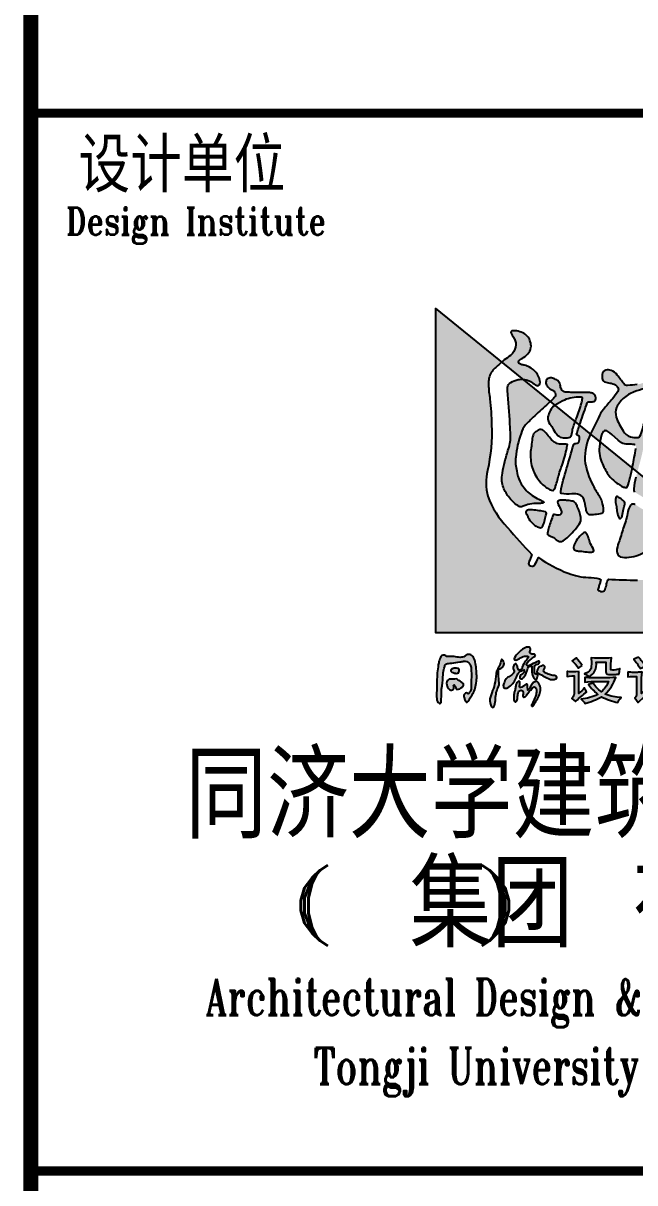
# Model space of a CAD drawing. Extents: x -336391 to 664021, y -458009 to -178412.
# Drawn here: x 530209 to 534256, y -426687 to -419014 of the extents above; entities that cross this region are included whole.
import ezdxf
from ezdxf.enums import TextEntityAlignment as Align

# ---------------------------------------------------------------- set-up
doc = ezdxf.new("R2010")
doc.units = 0
doc.header["$LTSCALE"] = 1000
doc.header["$MEASUREMENT"] = 0
doc.layers.get('0').update_dxf_attribs({"linetype": 'CONTINUOUS'})
doc.layers.add('A-墙线', color=7, linetype='CONTINUOUS')
doc.layers.add('图框', color=7, linetype='CONTINUOUS')
doc.styles.add('TKZ1_tjhts.shx', font='tjromant.shx', dxfattribs={"bigfont": 'tjhts.shx'})
doc.styles.add('TKZ2_tjkts.shx', font='tjromant.shx', dxfattribs={"bigfont": 'tjkts.shx'})

# ---------------------------------------------------------------- blocks, each defined once
blk = doc.blocks.new('TJAD_TK_LOGO')
for points in [[(0.3088, 0.2387, -0.055111), (0.2978, 0.218, -0.399817), (0.2889, 0.2131, -0.15154), (0.2813, 0.2164, -0.301448), (0.2805, 0.2256, 0.010306), (0.2893, 0.248, -0.01851), (0.2158, 0.3296, -0.103184), (0.1567, 0.4231, -0.120959), (0.1559, 0.5005, 0.063512), (0.1683, 0.6375, 0.024265), (0.1633, 0.7157, -0.039016), (0.1589, 0.7586, -0.148803), (0.1672, 0.7952, -0.063522), (0.1899, 0.8185, -0.021561), (0.1991, 0.8269), (0, 0.9887), (0, 0.0136), (1.2, 0.0136), (0.9015, 0.2562, -0.02734), (0.8698, 0.2318, -0.056811), (0.8015, 0.1955, -0.043653), (0.7428, 0.1781, 0.070224), (0.7398, 0.1676, -0.155586), (0.7336, 0.1464, -0.268078), (0.7145, 0.1445, 0.046034), (0.7138, 0.1514, -0.10837), (0.7157, 0.158, 0.067272), (0.7193, 0.1723, 0.007869), (0.606, 0.1714, -0.018474), (0.519, 0.1742, 0.089356), (0.5135, 0.1595, -0.084297), (0.509, 0.1441, -0.378712), (0.4979, 0.1366, -0.129516), (0.4872, 0.1418, 0.010082), (0.4893, 0.1483, -0.06366), (0.4927, 0.1585, -0.047427), (0.496, 0.17, 0.412458), (0.4928, 0.175, 0.04646), (0.4591, 0.1791, -0.083304), (0.3984, 0.1918, -0.056916)], [(0.2775, 0.8514, 0.150805), (0.2864, 0.8696, 0.118181), (0.2844, 0.888, 0.061251), (0.2779, 0.9015, 0.110829), (0.2658, 0.9118, 0.065976), (0.2483, 0.9188, 0.129921), (0.2287, 0.9197, 0.40681), (0.2264, 0.9157, 0.07663), (0.2303, 0.907, -0.019502), (0.2369, 0.8958, -0.085799), (0.2406, 0.8843, -0.150999), (0.2351, 0.8585, -0.086307), (0.2248, 0.8465, -0.019332), (0.2062, 0.8326, 0.015742), (0.1991, 0.8269), (0.2636, 0.7745, -0.014783), (0.2672, 0.7742, -0.092021), (0.2852, 0.7675, -0.021612), (0.2992, 0.7583, 0.020501), (0.3016, 0.7569, -0.138406), (0.302, 0.7565, -0.004327), (0.3042, 0.7558, 0.041521), (0.3068, 0.7553, 0.017006), (0.3094, 0.7562, 0.175362), (0.3127, 0.7602, 0.115175), (0.3133, 0.7703, 0.133458), (0.3016, 0.7947, 0.090138), (0.282, 0.8113, 0.068529), (0.2674, 0.8165, -0.013934), (0.2566, 0.8189, -0.201719), (0.2496, 0.8239, -0.378426), (0.2504, 0.8307, -0.084166), (0.2598, 0.8373, 0.070184)], [(0.2636, 0.7745, 0.064867), (0.2476, 0.7736, 0.116531), (0.2256, 0.7646, 0.208218), (0.2161, 0.7503, 0.02194), (0.2164, 0.7413, -0.003556), (0.2234, 0.6402, -0.008585), (0.2249, 0.6059, -0.036626), (0.2244, 0.5869, -0.030322), (0.2188, 0.5654, 0.008639), (0.2079, 0.5277, 0.029199), (0.2005, 0.4927, 0.047639), (0.1991, 0.4689, 0.083135), (0.2032, 0.4501, 0.077424), (0.2218, 0.4185, 0.095524), (0.2514, 0.392, 0.133345), (0.2555, 0.391, 0.037671), (0.266, 0.3945, -0.074764), (0.2892, 0.4005, -0.017227), (0.3115, 0.4018, 0.103318), (0.3238, 0.4034, 0.529251), (0.3243, 0.406, 0.058891), (0.3103, 0.4144, -0.106556), (0.2722, 0.4408, -0.157893), (0.2439, 0.4997, -0.090292), (0.2406, 0.5406, -0.061166), (0.2567, 0.6121, -0.11155), (0.2702, 0.6374, -0.016825), (0.2934, 0.6606, -0.002917), (0.3335, 0.6973, 0.013927), (0.3452, 0.7082)], [(0.4736, 0.7314, 0.018572), (0.4732, 0.7314), (0.4732, 0.7318, 0.06936), (0.4703, 0.733, 0.047212), (0.46, 0.7347, 0.024282), (0.4431, 0.7352, -0.000753), (0.4115, 0.7353, -0.013374), (0.3921, 0.7358, -0.164458), (0.3817, 0.7396, -0.15617), (0.3755, 0.7508, 0.064833), (0.3714, 0.765, 0.17195), (0.3603, 0.7744, 0.077232), (0.3482, 0.7786, 0.099365), (0.3407, 0.7784, 0.128164), (0.3354, 0.7756, 0.199677), (0.3314, 0.766, 0.156287), (0.3348, 0.7545, 0.086381), (0.3434, 0.7463, 0.029794), (0.3514, 0.742, -0.218512), (0.3587, 0.7337, -0.050196), (0.3602, 0.726, -0.223734), (0.3564, 0.7197, -0.013892), (0.3452, 0.7082), (0.3589, 0.6971, -0.00619), (0.3868, 0.7123, -0.093205), (0.4339, 0.7212, -0.103421), (0.4394, 0.72, -0.384925), (0.4409, 0.717, -0.045853), (0.4384, 0.7029, -0.014561), (0.4233, 0.6576, 0.006316), (0.4195, 0.6478), (0.4323, 0.6374, -0.003465), (0.4348, 0.6445, -0.002724), (0.4557, 0.7043, -0.338072), (0.4611, 0.707, 0.005218), (0.4734, 0.7074, 0.309415), (0.4756, 0.7082, 0.132077), (0.4786, 0.7099, 0.147744), (0.4814, 0.7154, 0.135646), (0.4808, 0.7231, 0.18433)]]:
    blk.add_hatch(color=256).paths.add_polyline_path(points)
h = blk.add_hatch(color=256)
h.paths.add_polyline_path([(0.7123, 0.7547, 0.083086), (0.7078, 0.7611, 0.127732), (0.7011, 0.7644, 0.060999), (0.6727, 0.7685, 0.050289), (0.6488, 0.769, 0.061315), (0.6263, 0.7647, -0.058239), (0.6053, 0.759, -0.023274), (0.5769, 0.7559, -0.318074), (0.5654, 0.7615, -0.012807), (0.5459, 0.787, 0.176594), (0.5273, 0.8007, 0.141446), (0.5118, 0.8023, 0.254042), (0.5015, 0.7926, 0.094349), (0.5002, 0.7774, 0.272202), (0.5073, 0.7669, 0.06938), (0.523, 0.7632, -0.099001), (0.5405, 0.7575, -0.173209), (0.5486, 0.7467, -0.244282), (0.547, 0.7377, -0.042049), (0.5309, 0.7159, 0.019533), (0.5043, 0.6835, 0.074328), (0.4889, 0.6592, -0.003717), (0.4656, 0.6104), (0.4938, 0.5874, -0.03259), (0.4985, 0.6073, -0.114709), (0.5043, 0.6174), (0.5072, 0.6195), (0.5091, 0.6202), (0.5118, 0.6201), (0.5142, 0.6193), (0.5231, 0.6138), (0.5294, 0.6085), (0.5482, 0.5915), (0.5545, 0.5865), (0.5549, 0.5865, 0.137325), (0.5628, 0.5817, 0.052206), (0.5812, 0.5795, -0.039081), (0.5963, 0.5784, -0.061234), (0.5998, 0.5775, -0.389955), (0.6022, 0.5741, -0.015439), (0.6014, 0.5665, -0.009793), (0.5919, 0.5135, -0.001555), (0.5909, 0.5086), (0.6061, 0.4962, -0.005675), (0.6129, 0.5218, 0.021764), (0.6244, 0.5699, -0.037231), (0.6265, 0.5785, -0.166808), (0.6296, 0.5808, 0.014415), (0.6366, 0.5837, 0.232872), (0.6415, 0.5909, 0.087887), (0.641, 0.6009, 0.002273), (0.6378, 0.6149, -0.178357), (0.6381, 0.6188, -0.001216), (0.6509, 0.6596, -0.011476), (0.6643, 0.6991, -0.017032), (0.6756, 0.7288, -0.192629), (0.6888, 0.7399, -0.05264), (0.7021, 0.7447, 0.121865), (0.7115, 0.7475, 0.384919)])
h.paths.add_polyline_path([(0.5967, 0.7372, -0.021509), (0.6281, 0.7468, -0.053885), (0.6378, 0.7487, -0.363115), (0.652, 0.7407, -0.093078), (0.646, 0.7046, 0.023125), (0.6222, 0.6265, -0.067346), (0.6135, 0.6034, -0.278742), (0.6057, 0.5995, -0.067064), (0.5855, 0.6021, -0.223721), (0.5632, 0.6194, -0.070697), (0.543, 0.6609, -0.171192), (0.5437, 0.69, -0.090372), (0.5638, 0.7166, -0.097027)], flags=16)
h = blk.add_hatch(color=256)
h.paths.add_polyline_path([(0.4195, 0.6478), (0.3589, 0.6971, 0.122439), (0.3441, 0.6794, 0.077208), (0.3376, 0.6622, 0.221374), (0.3431, 0.6401, -0.044103), (0.3534, 0.6251, 0.092474), (0.3673, 0.6059, 0.149827), (0.383, 0.5987, 0.078107), (0.4006, 0.5996, 0.300992), (0.4085, 0.6066, 0.003448), (0.4116, 0.6244, -0.014936)])
h.paths.add_polyline_path([(0.4481, 0.5312, -0.118411), (0.4656, 0.6104), (0.4323, 0.6374, 0.013731), (0.4236, 0.6091, 0.354128), (0.4255, 0.6066, 0.149403), (0.4255, 0.6062, -0.033756), (0.429, 0.6051, -0.301225), (0.4322, 0.6016, -0.067966), (0.4306, 0.5853, -0.155357), (0.4255, 0.5826, -0.0383), (0.4175, 0.5813, 0.394404), (0.4141, 0.5771, -0.002997), (0.3933, 0.5061, 0.027314), (0.3759, 0.4366, 0.262389), (0.3769, 0.4312, 0.054171), (0.4093, 0.4301, -0.120269), (0.4322, 0.4278, -0.238212), (0.445, 0.4145, -0.030328), (0.4518, 0.3843, 0.177342), (0.4589, 0.3692, 0.189169), (0.4732, 0.3674, 0.024901), (0.4941, 0.3699, 0.43233), (0.5035, 0.3812, 0.054023), (0.4992, 0.4064, 0.072563), (0.4928, 0.4227, -0.024272), (0.4732, 0.4551, -0.09052)])
h.paths.add_polyline_path([(0.5909, 0.5086), (0.4938, 0.5874, 0.02545), (0.492, 0.5716, 0.128799), (0.5009, 0.5201, 0.044216), (0.5216, 0.4843, 0.076323), (0.548, 0.4604, 0.034366), (0.5624, 0.4519, 0.076032), (0.5722, 0.4489, 0.341488), (0.575, 0.4509, 0.069217), (0.5844, 0.4795, 0.009229)])
h.paths.add_polyline_path([(0.6061, 0.4962, 0.003269), (0.6024, 0.4814, 0.051211), (0.5967, 0.4451, 0.204101), (0.5987, 0.435, -0.011598), (0.6232, 0.4203, -0.044991), (0.6598, 0.3936, -0.200983), (0.6695, 0.3801, -0.006426), (0.6785, 0.3385, 0.079721), (0.6871, 0.3112, 0.326464), (0.6907, 0.3094, 0.087838), (0.6948, 0.3111, 0.087656), (0.7146, 0.3317, 0.286319), (0.7196, 0.3603, 0.076349), (0.7011, 0.3885, -0.160397), (0.6755, 0.4398), (0.6755, 0.4398)])
h.paths.add_polyline_path([(0.8517, 0.2966), (0.7903, 0.3465, 0.007087), (0.7769, 0.3013, 0.070922), (0.7741, 0.2754, 0.248353), (0.779, 0.265, 0.199635), (0.7954, 0.2684, -0.006886), (0.8134, 0.2746, 0.05678), (0.8467, 0.293, 0.006803)])
h = blk.add_hatch(color=256)
h.paths.add_polyline_path([(0.393, 0.5629, -0.011586), (0.3965, 0.5787, 0.253288), (0.3961, 0.5791, 0.095247), (0.3878, 0.5795, -0.0106), (0.3763, 0.5795, -0.133876), (0.3608, 0.5833, -0.082431), (0.3451, 0.5964, -0.01622), (0.3317, 0.6124, 0.042319), (0.324, 0.621, 0.140851), (0.3172, 0.6238, 0.145933), (0.3085, 0.6218, 0.038492), (0.302, 0.6178), (0.3016, 0.6178, 0.000616), (0.3, 0.6162, 0.032553), (0.2979, 0.6148, 0.095329), (0.2942, 0.6103, 0.096767), (0.2905, 0.5971, -0.001525), (0.2876, 0.5737, 0.034244), (0.285, 0.5522, 0.085899), (0.2916, 0.5041, 0.097395), (0.3137, 0.4669, 0.083463), (0.3395, 0.445, 0.098864), (0.3517, 0.4407, 0.30663), (0.3559, 0.443, 0.075685), (0.3606, 0.4535, 0.009946), (0.371, 0.4905, -0.023424), (0.3776, 0.5099, 0.034776)])
h.paths.add_polyline_path([(0.3331, 0.3723, 0.321528), (0.3303, 0.3767, 0.021484), (0.2909, 0.382, 0.022843), (0.2815, 0.3822, 0.102534), (0.2763, 0.381, 0.130045), (0.2718, 0.3783, 0.267367), (0.2712, 0.3737, -0.005872), (0.2757, 0.3643, 0.058515), (0.2798, 0.3554, 0.081344), (0.2949, 0.3383, 0.099387), (0.3095, 0.3298, 0.035917), (0.3152, 0.3284, 0.245908), (0.3185, 0.3297, 0.105203), (0.327, 0.3486, -0.034055), (0.3316, 0.3653, 0.056891)])
h.paths.add_polyline_path([(0.4315, 0.3396, 0.245812), (0.436, 0.3593, 0.065072), (0.4255, 0.3925, 0.134826), (0.4253, 0.3934, -0.114996), (0.4251, 0.3945, 0.061748), (0.4182, 0.4045, 0.16919), (0.4099, 0.4088, 0.009694), (0.3932, 0.4108, 0.017654), (0.3823, 0.4116, 0.044621), (0.3745, 0.4112, 0.15913), (0.3675, 0.4082, 0.263058), (0.3666, 0.4036, 0.037983), (0.3754, 0.3845, -0.091013), (0.3784, 0.3745, -0.183458), (0.3763, 0.3696, -0.186991), (0.3705, 0.3666, -0.076588), (0.3638, 0.3668, 0.012233), (0.357, 0.368, 0.175338), (0.3532, 0.367, 0.023216), (0.3404, 0.3302, 0.04069), (0.3358, 0.3123, 0.28537), (0.3389, 0.3059, 0.048651), (0.3472, 0.3023, -0.083296), (0.3595, 0.2951, 0.044689), (0.3674, 0.2887, 0.196761), (0.3781, 0.2876, 0.127879), (0.3954, 0.2982, 0.050671)])
h.paths.add_polyline_path([(0.4633, 0.2851, 0.013244), (0.4608, 0.2933, 0.042352), (0.4538, 0.3106, 0.086452), (0.451, 0.3142, 0.181931), (0.4475, 0.3144, 0.105167), (0.437, 0.3071, 0.063777), (0.4225, 0.2892, 0.079039), (0.415, 0.2726, 0.295118), (0.4173, 0.2626, 0.12746), (0.4262, 0.259, 0.051219), (0.4378, 0.2577, -0.006938), (0.4592, 0.2552, 0.101871), (0.4716, 0.2561, 0.282022), (0.4753, 0.2604, 0.127329), (0.4734, 0.2662), (0.4732, 0.2662, -0.004335)])
h.paths.add_polyline_path([(0.6577, 0.3076, -0.058552), (0.6453, 0.3355, -0.043685), (0.6412, 0.3591, 0.088622), (0.6365, 0.3722, 0.151789), (0.6215, 0.3846, -0.046532), (0.6062, 0.3942, 0.04555), (0.5995, 0.3981, 0.043142), (0.5967, 0.3991), (0.5966, 0.3994, 0.251715), (0.5858, 0.3963, 0.137334), (0.5764, 0.371, -0.022108), (0.5712, 0.349, 0.025269), (0.5573, 0.3052, -0.028381), (0.5499, 0.2836, 0.095667), (0.5444, 0.258, 0.266705), (0.5545, 0.2414, 0.133638), (0.5811, 0.2399, 0.117773), (0.6341, 0.259, 0.081266), (0.6603, 0.2854, 0.080524), (0.6632, 0.2917), (0.6632, 0.292), (0.6636, 0.2924), (0.6636, 0.2952), (0.6632, 0.2952, 0.059624)])
h.paths.add_polyline_path([(0.5675, 0.4064, 0.121011), (0.5636, 0.4099, 0.051248), (0.5498, 0.4198, 0.077555), (0.5447, 0.4219, 0.238499), (0.5422, 0.4212, 0.167798), (0.5412, 0.4181, 0.09655), (0.5414, 0.3999, -0.014406), (0.5433, 0.3923, -0.00033), (0.5454, 0.375, 0.1059), (0.5513, 0.3573, 0.313865), (0.5557, 0.3565, 0.231713), (0.5604, 0.3643, 0.026659), (0.5643, 0.3846, -0.007425), (0.5681, 0.3998, 0.16995)])
h.paths.add_polyline_path([(0.6788, 0.2495, 0.082015), (0.6802, 0.2581, 0.360369), (0.6746, 0.2636, 0.094324), (0.6683, 0.2635, 0.109868), (0.6658, 0.2629, -0.017853), (0.6636, 0.2619), (0.6632, 0.2619, 0.095638), (0.6515, 0.2506, 0.069381), (0.6467, 0.2423, 0.391778), (0.6489, 0.2376, 0.16265), (0.6584, 0.2374, 0.029698), (0.6632, 0.2387), (0.6636, 0.2387, 0.027865), (0.6738, 0.2427, 0.232972)])
h.paths.add_polyline_path([(0.7651, 0.3086, -0.00792), (0.7663, 0.3122, -0.04061), (0.7673, 0.3161, 0.057732), (0.7686, 0.323, 0.231089), (0.7664, 0.3309, 0.223752), (0.7548, 0.3302, 0.032861), (0.7336, 0.3152, -0.012035), (0.7156, 0.3033, 0.160241), (0.7001, 0.2874, 0.160304), (0.6998, 0.2673, 0.221951), (0.7087, 0.2557, 0.080228), (0.7255, 0.2484, 0.124433), (0.7414, 0.2473, 0.177577), (0.7482, 0.2548, 0.06059), (0.7578, 0.2826, -0.013372)])
h = blk.add_hatch(color=256)
h.paths.add_polyline_path([(0.1087, -0.0549, 0.215782), (0.0955, -0.0527, 0.067417), (0.0878, -0.0572, -0.168397), (0.0723, -0.0608, -0.018722), (0.0557, -0.0587, 0.069135), (0.0371, -0.0584, -0.211583), (0.0322, -0.0571, 0.012327), (0.0271, -0.0542, 0.18165), (0.0227, -0.0546, 0.234564), (0.0145, -0.0607, 0.06939), (0.0092, -0.0773, 0.040114), (0.004, -0.1264, 0.00862), (0.0038, -0.1509, 0.034302), (0.0033, -0.1865, 0.240525), (0.0113, -0.1992, 0.151405), (0.014, -0.1995, 0.254247), (0.0165, -0.1924, 0.038225), (0.0174, -0.1663, -0.061608), (0.0194, -0.1463, 0.026815), (0.0223, -0.1127, -0.054652), (0.0257, -0.0929, -0.028262), (0.0289, -0.0835, -0.253686), (0.0385, -0.0789, 0.007206), (0.0489, -0.0782, -0.006599), (0.0729, -0.0746, 0.009999), (0.0841, -0.0723, -0.062381), (0.0934, -0.0735, -0.15567), (0.0993, -0.0771, -0.051163), (0.1052, -0.0853, -0.102101), (0.1065, -0.0911, -0.03095), (0.1072, -0.1291, 0.010088), (0.1069, -0.1503, -0.131285), (0.1038, -0.1627, -0.019629), (0.1006, -0.1683, -0.485137), (0.0962, -0.1696, 0.001583), (0.093, -0.1677, 0.165296), (0.0875, -0.1704, 0.24859), (0.0847, -0.1785, 0.066176), (0.0882, -0.1886, 0.038595), (0.0909, -0.1945, 0.378365), (0.0951, -0.1957, 0.077759), (0.1038, -0.1826, 0.016012), (0.1121, -0.17, 0.054651), (0.1183, -0.1552, 0.087206), (0.1231, -0.1116, 0.064902), (0.1173, -0.0684, 0.144064)])
h.paths.add_polyline_path([(0.0629, -0.0931), (0.0559, -0.0934), (0.0526, -0.0942), (0.0487, -0.0957), (0.0473, -0.0971), (0.0457, -0.0999, 0.333571), (0.0462, -0.1038, 0.045952), (0.0523, -0.1067, 0.064784), (0.0622, -0.1092, 0.210865), (0.0684, -0.1072, 0.127927), (0.0706, -0.102, 0.211886), (0.0696, -0.0958, 0.12013), (0.0674, -0.0941)], flags=17)
h.paths.add_polyline_path([(0.058, -0.146, -0.039434), (0.0609, -0.152, 0.054133), (0.0642, -0.1578, 0.123184), (0.0796, -0.1504, 0.140353), (0.0842, -0.1429, 0.284617), (0.0828, -0.1391, -0.012464), (0.0763, -0.135, 0.016141), (0.0639, -0.1258, -0.029736), (0.0406, -0.1269, -0.149024), (0.0367, -0.13, 0.190304), (0.0335, -0.134, 0.089845), (0.0332, -0.143, 0.171078), (0.0413, -0.1572, 0.249801), (0.0503, -0.1586, 0.378768), (0.055, -0.1529, 0.031236), (0.054, -0.1458), (0.0561, -0.1439)], flags=17)
h.paths.add_polyline_path([(0.1936, -0.0808, -0.130766), (0.1929, -0.0832, -0.049), (0.1889, -0.0904, 0.175351), (0.1867, -0.0955, 0.389375), (0.1886, -0.0971, 0.146359), (0.1966, -0.0935, 0.079034), (0.2024, -0.0886, 0.101244), (0.205, -0.0836, 0.132531), (0.2051, -0.0769, 0.067751), (0.2031, -0.0722, 0.050259), (0.1996, -0.0676, 0.454265), (0.198, -0.0678, 0.06765), (0.196, -0.0731, 0.007561)])
h.paths.add_polyline_path([(0.189, -0.104, 0.313541), (0.1862, -0.1002, 0.335576), (0.1832, -0.1018, 0.015792), (0.1784, -0.1349, -0.057755), (0.1712, -0.1608, 0.000363), (0.1628, -0.1859, 0.094511), (0.1671, -0.2072, 0.230423), (0.1705, -0.2113, 0.369117), (0.1764, -0.2058, 0.039319), (0.18, -0.1854, -0.109188), (0.1887, -0.1489, 0.00425), (0.1908, -0.1434, 0.032369), (0.1887, -0.118, -0.025515)])
h.paths.add_polyline_path([(0.251, -0.0452, 0.093827), (0.2363, -0.0633, 0.302072), (0.2373, -0.0679, 0.296548), (0.2444, -0.0681, 0.04254), (0.259, -0.0604, -0.129019), (0.2753, -0.0571, -0.117204), (0.2785, -0.0581, -0.328405), (0.2786, -0.0608, -0.051459), (0.2703, -0.0723, 0.085646), (0.2604, -0.09, 0.031903), (0.2597, -0.0932, -0.315533), (0.2562, -0.0979, -0.134544), (0.2509, -0.099, -0.408117), (0.2479, -0.0961, 0.035639), (0.2445, -0.0851, 0.084333), (0.2416, -0.0806, 0.358627), (0.239, -0.0802, 0.227473), (0.2329, -0.092, 0.148882), (0.235, -0.0994, -0.254787), (0.2358, -0.1059, -0.110418), (0.229, -0.1131, -0.032156), (0.2173, -0.1207, 0.122106), (0.2102, -0.1279, 0.074479), (0.2035, -0.1443, 0.233421), (0.2058, -0.152, 0.316166), (0.2167, -0.1523, 0.122903), (0.2315, -0.1397, 0.056501), (0.2413, -0.1246, -0.025506), (0.2474, -0.11, -0.174643), (0.2597, -0.1006, 0.004602), (0.2657, -0.0979, -0.251477), (0.2643, -0.107, -0.130218), (0.2586, -0.1116, 0.16089), (0.2539, -0.1165, 0.172735), (0.253, -0.123, 0.448793), (0.2607, -0.1246, 0.141971), (0.272, -0.1086, 0.057248), (0.2765, -0.0945, -0.334885), (0.2836, -0.0873, -0.076773), (0.2877, -0.0871, -0.545841), (0.2894, -0.0894, -0.008092), (0.2895, -0.1045, 0.139136), (0.2949, -0.1235, 0.144746), (0.301, -0.1277, 0.355116), (0.3041, -0.1263, 0.046986), (0.3064, -0.118, 0.052614), (0.3072, -0.1148, 0.237681), (0.3057, -0.1128, 0.025436), (0.3015, -0.1114, -0.354836), (0.298, -0.1075, -0.049448), (0.2968, -0.0935, -0.035628), (0.2969, -0.0883, -0.387964), (0.3001, -0.084, -0.009611), (0.3071, -0.0814, 0.187317), (0.3113, -0.0778, 0.232403), (0.3115, -0.0721, 0.143525), (0.3105, -0.0719, 0.022411), (0.2879, -0.0821, -0.00319), (0.2795, -0.086, -0.206179), (0.276, -0.0863, -0.165764), (0.2735, -0.0838, -0.217969), (0.274, -0.0802, -0.110096), (0.2841, -0.0684, -0.031862), (0.2964, -0.0594, 0.078929), (0.2994, -0.0567, 0.264707), (0.2996, -0.0548, 0.034215), (0.298, -0.0525, 0.174735), (0.2957, -0.0516, 0.001752), (0.2917, -0.0518, -0.177458), (0.2867, -0.0505, -0.140307), (0.2831, -0.0469, -0.275752), (0.2842, -0.0412, 0.167681), (0.2852, -0.035, 0.301407), (0.2787, -0.0302, 0.08311), (0.273, -0.0304, 0.130737)])
h.paths.add_polyline_path([(0.3265, -0.1185, 0.027579), (0.3434, -0.1267, 0.154526), (0.3537, -0.1275, 0.082415), (0.3631, -0.1246, 0.312986), (0.3634, -0.1187, 0.221824), (0.3602, -0.1161, 0.031656), (0.355, -0.1158, -0.00721), (0.3422, -0.1122, -0.071904), (0.3274, -0.106, -0.267193), (0.324, -0.1005, -0.023267), (0.3278, -0.0922, 0.395574), (0.3247, -0.0851, 0.188464), (0.3166, -0.0869, 0.051998), (0.3107, -0.0902, 0.108508), (0.3062, -0.0972, 0.200123), (0.3045, -0.1041, 0.191616), (0.3078, -0.1086, -0.01282)])
h.paths.add_polyline_path([(0.3061, -0.1345, 0.188222), (0.2987, -0.1344, 0.20573), (0.2909, -0.1393, 0.018376), (0.2852, -0.1492, -0.117409), (0.2773, -0.1592, -0.060927), (0.2765, -0.1465, 0.215117), (0.2745, -0.1419, 0.470033), (0.2699, -0.1433, -0.045545), (0.2616, -0.1486, -0.074224), (0.2553, -0.1514, -0.568137), (0.252, -0.1485, -0.07678), (0.2526, -0.1441, 0.100197), (0.2529, -0.1346, 0.387299), (0.2502, -0.1327, 0.118665), (0.2478, -0.1338, 0.185429), (0.2406, -0.1469, -0.018374), (0.2387, -0.1583, 0.026924), (0.2355, -0.1694, -0.013447), (0.2349, -0.18, 0.097057), (0.2361, -0.1921, 0.277047), (0.2398, -0.1951, 0.192921), (0.2429, -0.1932, 0.125735), (0.2464, -0.1796, -0.084178), (0.2486, -0.1648, -0.292454), (0.2566, -0.1598, -0.427415), (0.2627, -0.1662, -0.039723), (0.2621, -0.1773, 0.744354), (0.2674, -0.1794, 0.173973), (0.2753, -0.1721, -0.079593), (0.2831, -0.1615, 0.037997), (0.2923, -0.1518, -0.536451), (0.3002, -0.1519, -0.220641), (0.3027, -0.1657, -0.033334), (0.3, -0.1785, -0.02197), (0.2922, -0.1962, -0.036413), (0.288, -0.2042, 0.059035), (0.2879, -0.2046, 0.221247), (0.2894, -0.2077, 0.229092), (0.2907, -0.2079, 0.104052), (0.2938, -0.2056, 0.039622), (0.3034, -0.1893, 0.031663), (0.3116, -0.1728, 0.083922), (0.3151, -0.1559, 0.095464), (0.3114, -0.1418, 0.118136)])
h.paths.add_polyline_path([(0.4291, -0.0935), (0.4405, -0.0853, 0.028783), (0.4221, -0.0627), (0.4102, -0.0715, -0.06685)])
h.paths.add_polyline_path([(0.4215, -0.1047), (0.4022, -0.1042), (0.3969, -0.1036), (0.3948, -0.1036), (0.3948, -0.1181), (0.4007, -0.1176), (0.4092, -0.1169), (0.4158, -0.1168), (0.4158, -0.1709, -0.223037), (0.4102, -0.1829, -0.003297), (0.4095, -0.1842), (0.42, -0.1936, 0.201777), (0.4221, -0.1917, -0.033526), (0.4536, -0.1659, -0.02738), (0.4473, -0.1527, -0.067274), (0.4298, -0.1697, -0.004515), (0.43, -0.112, -0.051491), (0.4312, -0.1036)])
h.paths.add_polyline_path([(0.4681, -0.0776), (0.4676, -0.0915, -0.202539), (0.4614, -0.1024, -0.066868), (0.4473, -0.1105, -0.101276), (0.4613, -0.1193, 0.145344), (0.4788, -0.1017, 0.140249), (0.4824, -0.0753, -0.003162), (0.5118, -0.0753, -0.016144), (0.5113, -0.0906, 0.052901), (0.5122, -0.1087, 0.214665), (0.5146, -0.1118, 0.093296), (0.5153, -0.1118, 0.137117), (0.5238, -0.1126, 0.000424), (0.5373, -0.1123, 0.022294), (0.5517, -0.1112), (0.5538, -0.0948), (0.5502, -0.0961), (0.5458, -0.0974), (0.5419, -0.0985), (0.5363, -0.0994), (0.5323, -0.0995), (0.5266, -0.0985), (0.5261, -0.0963), (0.5266, -0.0805), (0.5279, -0.0627), (0.5208, -0.0631), (0.5109, -0.0633), (0.4981, -0.0633), (0.4859, -0.0633), (0.4771, -0.0632), (0.4669, -0.0627)])
h.paths.add_polyline_path([(0.5056, -0.1225, -0.002263), (0.4652, -0.1224, -0.028919), (0.4487, -0.1207), (0.4487, -0.1351), (0.4568, -0.134), (0.467, -0.1332, -0.001197), (0.5012, -0.1332, 0.000411), (0.5195, -0.1332, -0.117897), (0.4977, -0.1647, -0.081518), (0.4732, -0.1382), (0.4592, -0.142, 0.067412), (0.4873, -0.1722, -0.099344), (0.4368, -0.1867, -0.117302), (0.4487, -0.1993, 0.051291), (0.4985, -0.1798, 0.052048), (0.5475, -0.1968, -0.102524), (0.5573, -0.1817, -0.086164), (0.5097, -0.1716, 0.112398), (0.5412, -0.1212, -0.018709)])
h.paths.add_polyline_path([(0.6036, -0.1181), (0.6036, -0.1747, -0.094232), (0.598, -0.1829), (0.6085, -0.1968), (0.647, -0.1609), (0.64, -0.147), (0.619, -0.1691), (0.619, -0.1241, -0.058001), (0.6207, -0.1057, 0.319569), (0.6199, -0.1049, 0.045142), (0.6064, -0.1062, 0.020451), (0.5944, -0.1061, -0.034776), (0.5777, -0.1049), (0.5777, -0.1193, -0.030546)])
h.paths.add_polyline_path([(0.6099, -0.0601), (0.5952, -0.0664, -0.049542), (0.6141, -0.0941), (0.6302, -0.0872, 0.030356)])
h.paths.add_polyline_path([(0.6595, -0.1054, -0.019379), (0.6351, -0.1042), (0.6351, -0.1193, -0.02608), (0.6603, -0.1181), (0.682, -0.1181), (0.682, -0.1729, -0.021278), (0.6806, -0.2012), (0.6974, -0.2012, -0.017067), (0.6967, -0.1716), (0.6967, -0.1181), (0.7148, -0.1181, -0.024313), (0.7409, -0.1193), (0.7409, -0.1042, -0.018656), (0.7103, -0.1055), (0.6967, -0.1055), (0.6967, -0.0765, -0.143011), (0.7016, -0.0589, 0.162811), (0.697, -0.0572, 0.035376), (0.6847, -0.0564, 0.004148), (0.6806, -0.0564, -0.046173), (0.6819, -0.0675, -0.00345), (0.682, -0.1055, -0.001359)])
h.paths.add_polyline_path([(0.7665, -0.0695), (0.7665, -0.0854), (0.8078, -0.0854), (0.8078, -0.2004), (0.8257, -0.2004), (0.8257, -0.0854), (0.867, -0.0854), (0.867, -0.0695)])
h.paths.add_polyline_path([(0.9301, -0.1569, -0.040499), (0.9291, -0.1744, -0.3078), (0.915, -0.1875, -0.189438), (0.8973, -0.1845, -0.186489), (0.89, -0.1721, -0.07743), (0.8894, -0.158), (0.8723, -0.158, 0.198241), (0.8816, -0.1938, 0.214326), (0.9098, -0.2039, 0.249549), (0.9415, -0.1907, 0.135294), (0.948, -0.1641), (0.948, -0.0695), (0.9301, -0.0695)])
h.paths.add_polyline_path([(1.0285, -0.0695), (1.0088, -0.0695), (0.9602, -0.2004), (0.9786, -0.2004), (0.9926, -0.1613), (1.0441, -0.1613), (1.0579, -0.2004), (1.0772, -0.2004)])
h.paths.add_polyline_path([(1.0186, -0.0882), (1.0389, -0.146), (0.9981, -0.146)], flags=16)
h.paths.add_polyline_path([(1.0908, -0.0695), (1.0908, -0.2004), (1.1399, -0.2004, 0.229129), (1.182, -0.1827, 0.179316), (1.1971, -0.1343, 0.181564), (1.1826, -0.0858, 0.220204), (1.1406, -0.0695)])
h.paths.add_polyline_path([(1.1086, -0.0846), (1.1391, -0.0846, -0.337188), (1.1746, -0.1078, -0.124189), (1.1773, -0.1517, -0.40123), (1.1391, -0.1844), (1.1086, -0.1844)], flags=16)
blk.add_lwpolyline([(0, 0.9887), (0, 0.0136), (1.2, 0.0136)], close=True)
for points in [[(0.5987, 0.435, -0.204101), (0.5967, 0.4451, -0.051211), (0.6024, 0.4814, -0.008944)], [(0.6053, 0.759, -0.023274), (0.5769, 0.7559, -0.318074), (0.5654, 0.7615, -0.012807), (0.5459, 0.787, 0.176594), (0.5273, 0.8007, 0.141446), (0.5118, 0.8023, 0.254042), (0.5015, 0.7926, 0.094349), (0.5002, 0.7774, 0.272202), (0.5073, 0.7669, 0.06938), (0.523, 0.7632, -0.099001), (0.5405, 0.7575, -0.176084), (0.5487, 0.7465, -0.238335), (0.547, 0.7377, -0.042049), (0.5309, 0.7159, 0.019533), (0.5043, 0.6835, 0.074328), (0.4889, 0.6592, -0.003717), (0.4656, 0.6104, 0.118412), (0.4481, 0.5312, 0.09052), (0.4732, 0.4551, 0.024272), (0.4928, 0.4227, -0.072563), (0.4992, 0.4064, -0.054023), (0.5035, 0.3812, -0.43233), (0.4941, 0.3699, -0.024901), (0.4732, 0.3674, -0.189169), (0.4589, 0.3692, -0.177342), (0.4518, 0.3843, 0.030328), (0.445, 0.4145, 0.238212), (0.4322, 0.4278, 0.120269), (0.4093, 0.4301, -0.054171), (0.3769, 0.4312, -0.262389), (0.3759, 0.4366, -0.027314), (0.3933, 0.5061, 0.002997), (0.4141, 0.5771, -0.42145), (0.4179, 0.5814, 0.036527), (0.4255, 0.5826, 0.155357), (0.4306, 0.5853, 0.067966), (0.4322, 0.6016, 0.301225), (0.429, 0.6051, 0.033756), (0.4255, 0.6062, -0.149403), (0.4255, 0.6066, -0.354128), (0.4236, 0.6091, -0.017197), (0.4348, 0.6445, -0.010154), (0.4348, 0.6445, -0.002724), (0.4557, 0.7043, -0.338072), (0.4611, 0.707, 0.005218), (0.4734, 0.7074, 0.309415), (0.4756, 0.7082, 0.132077), (0.4786, 0.7099, 0.147744), (0.4814, 0.7154, 0.135646), (0.4808, 0.7231, 0.18433), (0.4736, 0.7314, 0.018572), (0.4732, 0.7314), (0.4732, 0.7318, 0.071117), (0.4702, 0.733, 0.046841), (0.46, 0.7347, 0.024282), (0.4431, 0.7352, -0.000753), (0.4115, 0.7353, -0.013374), (0.3921, 0.7358, -0.164458), (0.3817, 0.7396, -0.15617), (0.3755, 0.7508, 0.064833), (0.3714, 0.765, 0.17195), (0.3603, 0.7744, 0.077232), (0.3482, 0.7786, 0.099365), (0.3407, 0.7784, 0.128164), (0.3354, 0.7756, 0.199677), (0.3314, 0.766, 0.156287), (0.3348, 0.7545, 0.086381), (0.3434, 0.7463, 0.029794), (0.3514, 0.742, -0.218512), (0.3587, 0.7337, -0.050196), (0.3602, 0.726, -0.223734), (0.3564, 0.7197, -0.027824), (0.3335, 0.6973, 0.002917), (0.2934, 0.6606, 0.016825), (0.2702, 0.6374, 0.11155), (0.2567, 0.6121, 0.061166), (0.2406, 0.5406, 0.090292), (0.2439, 0.4997, 0.157893), (0.2722, 0.4408, 0.106556), (0.3103, 0.4144, -0.057352), (0.324, 0.4062, -0.620281), (0.3238, 0.4034, -0.103318), (0.3115, 0.4018, 0.017227), (0.2892, 0.4005, 0.074764), (0.266, 0.3945, -0.037671), (0.2555, 0.391, -0.146442), (0.2511, 0.3922, -0.094541), (0.2218, 0.4185, -0.075684), (0.2035, 0.4493, -0.086697), (0.1991, 0.4689, -0.047639), (0.2005, 0.4927, -0.029199), (0.2079, 0.5277, -0.008639), (0.2188, 0.5654, 0.030322), (0.2244, 0.5869, 0.036626), (0.2249, 0.6059, 0.008585), (0.2234, 0.6402, 0.003541), (0.2164, 0.7409, -0.022961), (0.2161, 0.7503, -0.208218), (0.2256, 0.7646, -0.116531), (0.2476, 0.7736, -0.079727), (0.2672, 0.7742, -0.092021), (0.2852, 0.7675, -0.021612), (0.2992, 0.7583, 0.020501), (0.3016, 0.7569, -0.138406), (0.302, 0.7565, -0.004327), (0.3042, 0.7558, 0.041521), (0.3068, 0.7553, 0.017006), (0.3094, 0.7562, 0.218913), (0.313, 0.7614, 0.100805), (0.3133, 0.7703, 0.133458), (0.3016, 0.7947, 0.090138), (0.282, 0.8113, 0.068529), (0.2674, 0.8165, -0.013934), (0.2566, 0.8189, -0.201719), (0.2496, 0.8239, -0.33618), (0.2499, 0.8301, -0.089843), (0.2598, 0.8373, 0.067656), (0.2769, 0.8508, 0.15691), (0.2864, 0.8696, 0.118181), (0.2844, 0.888, 0.061251), (0.2779, 0.9015, 0.110829), (0.2658, 0.9118, 0.065976), (0.2483, 0.9188, 0.126476), (0.2292, 0.9198, 0.453262), (0.2264, 0.9157, 0.07663), (0.2303, 0.907, -0.019502), (0.2369, 0.8958, -0.085799), (0.2406, 0.8843, -0.150999), (0.2351, 0.8585, -0.086307), (0.2248, 0.8465, -0.019332), (0.2062, 0.8326, 0.037315), (0.1899, 0.8185, 0.063522), (0.1672, 0.7952, 0.148803), (0.1589, 0.7586, 0.039016), (0.1633, 0.7157, -0.024265), (0.1683, 0.6375, -0.063512), (0.1559, 0.5005, 0.120959), (0.1567, 0.4231, 0.103184), (0.2158, 0.3296, 0.01851), (0.2893, 0.248, -0.010306), (0.2805, 0.2256, 0.301448), (0.2813, 0.2164, 0.15154), (0.2889, 0.2131, 0.399817), (0.2978, 0.218, 0.055111), (0.3088, 0.2387, 0.056916), (0.3984, 0.1918, 0.083304), (0.4591, 0.1791, -0.046418), (0.4928, 0.175, -0.509372), (0.4955, 0.1688, 0.042269), (0.4927, 0.1585, 0.06366), (0.4893, 0.1483, -0.010082), (0.4872, 0.1418, 0.129516), (0.4979, 0.1366, 0.378712), (0.509, 0.1441, 0.084297), (0.5135, 0.1595, -0.089356), (0.519, 0.1742, 0.018474), (0.606, 0.1714, -0.007869)], [(0.6281, 0.7468, 0.021509), (0.5967, 0.7372, 0.097027), (0.5638, 0.7166, 0.090372), (0.5437, 0.69, 0.169889), (0.5429, 0.6611, 0.071038), (0.5632, 0.6194, 0.223721), (0.5855, 0.6021, 0.067064), (0.6057, 0.5995, 0.278742), (0.6135, 0.6034, 0.067346), (0.6222, 0.6265, -0.023125), (0.646, 0.7046, 0.093078), (0.652, 0.7407, 0.363115), (0.6378, 0.7487, 0.053885), (0.6281, 0.7468, 6.810958)], [(0.4339, 0.7212, 0.093231), (0.3868, 0.7123, 0.00619), (0.3589, 0.6971, 0.122439), (0.3441, 0.6794, 0.077208), (0.3376, 0.6622, 0.223971), (0.3433, 0.6399, -0.043458), (0.3534, 0.6251, 0.092474), (0.3673, 0.6059, 0.149827), (0.383, 0.5987, 0.078107), (0.4006, 0.5996, 0.300992), (0.4085, 0.6066, 0.003448), (0.4116, 0.6244, -0.021253), (0.4233, 0.6576, 0.014561), (0.4384, 0.7029, 0.045853), (0.4409, 0.717, 0.360509), (0.4396, 0.7199, 0.107188), (0.4339, 0.7212, -16745.559379)], [(0.3961, 0.5791, 0.094892), (0.3878, 0.5795, -0.0106), (0.3763, 0.5795, -0.133876), (0.3608, 0.5833, -0.082431), (0.3451, 0.5964, -0.01622), (0.3317, 0.6124, 0.042319), (0.324, 0.621, 0.140851), (0.3172, 0.6238, 0.145933), (0.3085, 0.6218, 0.038492), (0.302, 0.6178), (0.3016, 0.6178, 0.000616), (0.3, 0.6162, 0.031804), (0.298, 0.6148, 0.096292), (0.2942, 0.6103, 0.096767), (0.2905, 0.5971, -0.001525), (0.2876, 0.5737, 0.034244), (0.285, 0.5522, 0.085899), (0.2916, 0.5041, 0.097395), (0.3137, 0.4669, 0.083463), (0.3395, 0.445, 0.098864), (0.3517, 0.4407, 0.30663), (0.3559, 0.443, 0.075685), (0.3606, 0.4535, 0.009946), (0.371, 0.4905, -0.023424), (0.3776, 0.5099, 0.034776), (0.393, 0.5629, -0.011586), (0.3965, 0.5787, 0.266953), (0.3961, 0.5791, -9.367818)], [(0.5963, 0.5784, 0.039081), (0.5812, 0.5795, -0.052206), (0.5628, 0.5817, -0.137325), (0.5549, 0.5865), (0.5545, 0.5865), (0.5482, 0.5915), (0.5294, 0.6085), (0.5231, 0.6138), (0.5142, 0.6193), (0.5118, 0.6201), (0.5091, 0.6202), (0.5072, 0.6195), (0.5043, 0.6174, 0.11368), (0.4985, 0.6074, 0.058255), (0.492, 0.5716, 0.128799), (0.5009, 0.5201, 0.044216), (0.5216, 0.4843, 0.076323), (0.548, 0.4604, 0.034366), (0.5624, 0.4519, 0.072238), (0.5717, 0.449, 0.392565), (0.575, 0.4509, 0.069217), (0.5844, 0.4795, 0.010784), (0.5919, 0.5135, 0.009793), (0.6014, 0.5665, 0.015439)], [(0.5998, 0.5775, 0.061234), (0.5963, 0.5784, -16.613237)], [(0.5636, 0.4099, 0.051248), (0.5498, 0.4198, 0.074352), (0.545, 0.4219, 0.258738), (0.5422, 0.4212, 0.167798), (0.5412, 0.4181, 0.09655), (0.5414, 0.3999, -0.014406), (0.5433, 0.3923, -0.00033), (0.5454, 0.375, 0.1059), (0.5513, 0.3573, 0.313865), (0.5557, 0.3565, 0.231713), (0.5604, 0.3643, 0.026659), (0.5643, 0.3846, -0.007268), (0.568, 0.3995, 0.17843), (0.5675, 0.4064, 0.121011), (0.5636, 0.4099, -4.005973)], [(0.3745, 0.4112, 0.15913), (0.3675, 0.4082, 0.288408), (0.3667, 0.4032, 0.037176), (0.3754, 0.3845, -0.091013), (0.3784, 0.3745, -0.183458), (0.3763, 0.3696, -0.186991), (0.3705, 0.3666, -0.073503), (0.3641, 0.3668, 0.012051), (0.3574, 0.3679, 0.191959), (0.3532, 0.367, 0.023216), (0.3404, 0.3302, 0.04069), (0.3358, 0.3123, 0.28537), (0.3389, 0.3059, 0.048651), (0.3472, 0.3023, -0.083296), (0.3595, 0.2951, 0.044689), (0.3674, 0.2887, 0.196761), (0.3781, 0.2876, 0.127879), (0.3954, 0.2982, 0.050671), (0.4315, 0.3396, 0.245812), (0.436, 0.3593, 0.065072), (0.4255, 0.3925, 0.14855), (0.4253, 0.3935, -0.105311), (0.4251, 0.3945, 0.061748), (0.4182, 0.4045, 0.172152), (0.4097, 0.4088, 0.009599), (0.3932, 0.4108, 0.017654), (0.3823, 0.4116, 0.044621), (0.3745, 0.4112, 14.039162)], [(0.5995, 0.3981, 0.043142), (0.5967, 0.3991), (0.5966, 0.3994, 0.251715), (0.5858, 0.3963, 0.137334), (0.5764, 0.371, -0.022108), (0.5712, 0.349, 0.025269), (0.5573, 0.3052, -0.028381), (0.5499, 0.2836, 0.095667), (0.5444, 0.258, 0.266705), (0.5545, 0.2414, 0.133638), (0.5811, 0.2399, 0.117773), (0.6341, 0.259, 0.081266)], [(0.3303, 0.3767, 0.021484), (0.2909, 0.382, 0.022843), (0.2815, 0.3822, 0.102534), (0.2763, 0.381, 0.130045), (0.2718, 0.3783, 0.297474), (0.2714, 0.3732, -0.00558), (0.2757, 0.3643, 0.058515), (0.2798, 0.3554, 0.081344), (0.2949, 0.3383, 0.099387), (0.3095, 0.3298, 0.035917), (0.3152, 0.3284, 0.291616), (0.3189, 0.3302, 0.101893), (0.327, 0.3486, -0.0334), (0.3315, 0.3649, 0.055709), (0.333, 0.3718, 0.351699), (0.3303, 0.3767, 0.192035)], [(0.4475, 0.3144, 0.105167), (0.437, 0.3071, 0.063777), (0.4225, 0.2892, 0.079039), (0.415, 0.2726, 0.295118), (0.4173, 0.2626, 0.12746), (0.4262, 0.259, 0.051219), (0.4378, 0.2577, -0.006938), (0.4592, 0.2552, 0.096731), (0.471, 0.2559, 0.313514), (0.4753, 0.2604, 0.118262), (0.4736, 0.2658), (0.4736, 0.2661), (0.4732, 0.2662, -0.004335), (0.4633, 0.2851, 0.013244), (0.4608, 0.2933, 0.040921), (0.4541, 0.31, 0.09847), (0.451, 0.3142, 0.181931), (0.4475, 0.3144, 6.785247)], [(0.1979, -0.068, 0.064778), (0.196, -0.0731, 0.007561), (0.1936, -0.0808, -0.130766), (0.1929, -0.0832, -0.049), (0.1889, -0.0904, 0.145283), (0.1868, -0.0946, 0.551757), (0.1886, -0.0971, 0.146359), (0.1966, -0.0935, 0.079034), (0.2024, -0.0886, 0.101244), (0.205, -0.0836, 0.132531), (0.2051, -0.0769, 0.09128), (0.2022, -0.0707, 0.033188), (0.1998, -0.0677, 0.58845), (0.1979, -0.068, 1.283189)], [(0.4405, -0.0853, 0.028783), (0.4221, -0.0627), (0.4102, -0.0715, -0.06685), (0.4291, -0.0935), (0.4405, -0.0853)], [(0.6099, -0.0601), (0.5952, -0.0664, -0.049542), (0.6141, -0.0941), (0.6302, -0.0872, 0.030356), (0.6099, -0.0601, -0.367543)], [(0.0674, -0.0941), (0.0629, -0.0931), (0.0559, -0.0934), (0.0526, -0.0942), (0.0487, -0.0957), (0.0473, -0.0971), (0.0457, -0.0999), (0.0457, -0.0999, 0.333571), (0.0462, -0.1038, 0.045952), (0.0523, -0.1067, 0.064784), (0.0622, -0.1092, 0.210865), (0.0684, -0.1072, 0.127927), (0.0706, -0.102, 0.211886), (0.0696, -0.0958, 0.12013), (0.0674, -0.0941, 0.205248)], [(0.1832, -0.1018, 0.015792), (0.1784, -0.1349, -0.057755), (0.1712, -0.1608, 0.000363), (0.1628, -0.1859, 0.094511), (0.1671, -0.2072, 0.230423), (0.1705, -0.2113, 0.369117), (0.1764, -0.2058, 0.039319), (0.18, -0.1854, -0.109188), (0.1887, -0.1489, 0.00425), (0.1908, -0.1434, 0.032369), (0.1887, -0.118, -0.024093), (0.189, -0.1048, 0.365167), (0.1862, -0.1002, 0.335576), (0.1832, -0.1018, -4.82272)], [(0.324, -0.1005, -0.023267), (0.3278, -0.0922, 0.395574), (0.3247, -0.0851, 0.188464), (0.3166, -0.0869, 0.051998), (0.3107, -0.0902, 0.108508), (0.3062, -0.0972, 0.200123), (0.3045, -0.1041, 0.239968), (0.3091, -0.1093, -0.011966), (0.3265, -0.1185, 0.026796), (0.3429, -0.1265, 0.16248), (0.3537, -0.1275, 0.082415), (0.3631, -0.1246, 0.312986), (0.3634, -0.1187, 0.221824), (0.3602, -0.1161, 0.031656), (0.355, -0.1158, -0.00721), (0.3422, -0.1122, -0.071904), (0.3274, -0.106, -0.267193), (0.324, -0.1005, -1.034673)], [(0.4312, -0.1036), (0.4215, -0.1047), (0.4022, -0.1042), (0.3969, -0.1036), (0.3948, -0.1036), (0.3948, -0.1036), (0.3948, -0.1181), (0.4007, -0.1176), (0.4092, -0.1169), (0.4158, -0.1168), (0.4158, -0.171, -0.221898), (0.4102, -0.1829, -0.003297), (0.4095, -0.1842), (0.42, -0.1936, 0.201777), (0.4221, -0.1917, -0.033526), (0.4536, -0.1659, -0.02738), (0.4473, -0.1527, -0.067274), (0.4298, -0.1697, -0.004515), (0.43, -0.112, -0.051491), (0.4312, -0.1036, 1.276431)], [(0.0406, -0.1269), (0.0406, -0.1269, -0.149024), (0.0367, -0.13, 0.190304), (0.0335, -0.134, 0.089845), (0.0332, -0.143, 0.171078), (0.0413, -0.1572, 0.249801), (0.0503, -0.1586, 0.403637), (0.0549, -0.1524, 0.029133), (0.054, -0.1458), (0.0561, -0.1439), (0.058, -0.146, -0.039434), (0.0609, -0.152, 0.054133), (0.0642, -0.1578, 0.123184), (0.0796, -0.1504, 0.129726), (0.084, -0.1436, 0.403849), (0.0819, -0.1386, -0.010847), (0.0763, -0.135, 0.016141), (0.0639, -0.1258, -0.029736), (0.0406, -0.1269, 49.864195)], [(0.2478, -0.1338, 0.185682), (0.2406, -0.1469, -0.018341), (0.2387, -0.1583, 0.026924), (0.2355, -0.1694, -0.013447), (0.2349, -0.18, 0.093363), (0.236, -0.1917, 0.304335), (0.2398, -0.1951, 0.291554), (0.2438, -0.1916, 0.117574), (0.2464, -0.1787, -0.079063), (0.2486, -0.1648, -0.300592), (0.2569, -0.1598, -0.368552), (0.2626, -0.1652, -0.043209), (0.2621, -0.1773, 0.744354), (0.2674, -0.1794, 0.177438), (0.2754, -0.1719, -0.078291), (0.2831, -0.1615, 0.039946), (0.2927, -0.1512, -0.451499), (0.2998, -0.1514, -0.230308), (0.3027, -0.1657, -0.033334), (0.3, -0.1785, -0.02197), (0.2922, -0.1962, -0.034481), (0.2883, -0.2038, 0.327695), (0.2882, -0.2061, 0.128468), (0.2894, -0.2077, 0.229092), (0.2907, -0.2079, 0.151567), (0.2948, -0.2041, 0.035943), (0.3034, -0.1893, 0.031663), (0.3116, -0.1728, 0.083922), (0.3151, -0.1559, 0.095464), (0.3114, -0.1418, 0.118136), (0.3061, -0.1345, 0.188222), (0.2987, -0.1344, 0.20573), (0.2909, -0.1393, 0.021251), (0.2844, -0.1508, -0.101043), (0.2773, -0.1592, -0.060927), (0.2765, -0.1465, 0.215117), (0.2745, -0.1419, 0.470033), (0.2699, -0.1433, -0.045545), (0.2616, -0.1486, -0.074224), (0.2553, -0.1514, -0.417651), (0.2521, -0.1497, -0.097649), (0.2526, -0.1441, 0.097114), (0.253, -0.1349, 0.421439), (0.2502, -0.1327, 0.118665), (0.2478, -0.1338, 0.480434)], [(0.4487, -0.1206), (0.4487, -0.1351), (0.4568, -0.134), (0.467, -0.1332, -0.001197), (0.5012, -0.1332, 0.000411), (0.5195, -0.1332, -0.117897), (0.4977, -0.1647, -0.081518), (0.4732, -0.1382), (0.4592, -0.142, 0.067412), (0.4873, -0.1722, -0.099344), (0.4368, -0.1867, -0.117302), (0.4487, -0.1993, 0.051291), (0.4985, -0.1798, 0.052048), (0.5475, -0.1968, -0.102524), (0.5573, -0.1817, -0.086164), (0.5097, -0.1716, 0.112398), (0.5412, -0.1212, -0.018709), (0.5056, -0.1225, -0.002263), (0.4652, -0.1224, -0.029288), (0.4485, -0.1206, -12.247816)]]:
    blk.add_lwpolyline(points, format="xyb")
for points in [[(0.273, -0.0304, 0.130737), (0.251, -0.0452, 0.088699), (0.2369, -0.0622, 0.387064), (0.2373, -0.0679, 0.296548), (0.2444, -0.0681, 0.04254), (0.259, -0.0604, -0.129019), (0.2753, -0.0571, -0.117204), (0.2785, -0.0581, -0.328405), (0.2786, -0.0608, -0.051459), (0.2703, -0.0723, 0.085646), (0.2604, -0.09, 0.042347), (0.2595, -0.0943, -0.257362), (0.2562, -0.0979, -0.134544), (0.2509, -0.099, -0.408117), (0.2479, -0.0961, 0.033303), (0.2447, -0.0858, 0.096312), (0.2416, -0.0806, 0.428215), (0.2386, -0.0805, 0.197066), (0.233, -0.0907, 0.173607), (0.235, -0.0994, -0.254787), (0.2358, -0.1059, -0.110418), (0.229, -0.1131, -0.032156), (0.2173, -0.1207, 0.123756), (0.2101, -0.1281, 0.067355), (0.2039, -0.1428, 0.278531), (0.2058, -0.152, 0.316166), (0.2167, -0.1523, 0.122903), (0.2315, -0.1397, 0.056501), (0.2413, -0.1246, -0.025506), (0.2474, -0.11, -0.174643), (0.2597, -0.1006, 0.004602), (0.2657, -0.0979, -0.251477), (0.2643, -0.107, -0.130218), (0.2586, -0.1116, 0.16089), (0.2539, -0.1165, 0.172735), (0.253, -0.123, 0.448793), (0.2607, -0.1246, 0.141971), (0.272, -0.1086, 0.060529), (0.2766, -0.0936, -0.306995), (0.2836, -0.0873, -0.076773), (0.2877, -0.0871, -0.332365), (0.2894, -0.0882, -0.00874), (0.2895, -0.1045, 0.139136), (0.2949, -0.1235, 0.144746), (0.301, -0.1277, 0.411443), (0.3043, -0.1258, 0.044065), (0.3064, -0.118, 0.052614), (0.3072, -0.1148, 0.288852), (0.3052, -0.1126, 0.027434), (0.3007, -0.1112, -0.22073), (0.2982, -0.1087, -0.053716), (0.2968, -0.0935, -0.048058), (0.2971, -0.0866, -0.264203), (0.3001, -0.084, -0.009366), (0.3069, -0.0815, 0.189138), (0.3112, -0.0779, 0.23794), (0.3115, -0.0721, 0.298753), (0.3095, -0.0723, 0.021447), (0.2879, -0.0821, -0.00319), (0.2795, -0.086, -0.206179), (0.276, -0.0863, -0.165764), (0.2735, -0.0838, -0.217969), (0.274, -0.0802, -0.110096), (0.2841, -0.0684, -0.031862), (0.2964, -0.0594, 0.078929), (0.2994, -0.0567, 0.347861), (0.2993, -0.0542, 0.026782), (0.298, -0.0525, 0.206765), (0.2952, -0.0516, 0.001894), (0.291, -0.0518, -0.151169), (0.2867, -0.0505, -0.140307), (0.2831, -0.0469, -0.275752), (0.2842, -0.0412, 0.167681), (0.2852, -0.035, 0.301407), (0.2787, -0.0302, 0.08311)], [(0.0841, -0.0723, -0.064608), (0.0938, -0.0736, -0.148081), (0.0993, -0.0771, -0.051163), (0.1052, -0.0853, -0.102101), (0.1065, -0.0911, -0.03095), (0.1072, -0.1291, 0.010316), (0.1069, -0.1508, -0.114991), (0.1044, -0.1617, -0.026322), (0.0999, -0.1693, -0.36855), (0.0962, -0.1696, 0.001583), (0.093, -0.1677, 0.165296), (0.0875, -0.1704, 0.284311), (0.085, -0.1796, 0.058684), (0.0882, -0.1886, 0.035482), (0.0906, -0.194, 0.42388), (0.0951, -0.1957, 0.077759), (0.1038, -0.1826, 0.016012), (0.1121, -0.17, 0.060529), (0.1188, -0.1536, 0.083781), (0.1231, -0.1116, 0.063229), (0.1176, -0.0695, 0.154163), (0.1087, -0.0549, 0.215782), (0.0955, -0.0527, 0.067417), (0.0878, -0.0572, -0.15511), (0.0736, -0.0609, -0.020128), (0.0557, -0.0587, 0.069135), (0.0371, -0.0584, -0.152007), (0.0334, -0.0579, 0.015393), (0.0271, -0.0542, 0.18165), (0.0227, -0.0546, 0.24442), (0.0143, -0.0611, 0.067673), (0.0092, -0.0773, 0.040114), (0.004, -0.1264, 0.00862), (0.0038, -0.1509, 0.034302), (0.0033, -0.1865, 0.219688), (0.0102, -0.1985, 0.224662), (0.014, -0.1995, 0.254247), (0.0165, -0.1924, 0.038225), (0.0174, -0.1663, -0.061608), (0.0194, -0.1463, 0.026815), (0.0223, -0.1127, -0.054652), (0.0257, -0.0929, -0.028262), (0.0289, -0.0835, -0.253686), (0.0385, -0.0789, 0.007206), (0.0489, -0.0782, -0.006599), (0.0729, -0.0746, 0.009999)], [(0.5517, -0.1112), (0.5538, -0.0948), (0.5502, -0.0961), (0.5458, -0.0974), (0.5419, -0.0985), (0.5363, -0.0994), (0.5323, -0.0995), (0.5283, -0.0988), (0.5265, -0.0979), (0.5263, -0.0971), (0.5261, -0.0954), (0.5266, -0.0805), (0.5279, -0.0627), (0.5208, -0.0631), (0.5109, -0.0633), (0.4981, -0.0633), (0.4859, -0.0633), (0.4771, -0.0632), (0.4669, -0.0627), (0.4681, -0.0776), (0.4676, -0.0915, -0.202539), (0.4614, -0.1024, -0.066868), (0.4473, -0.1105, -0.101276), (0.4613, -0.1193, 0.145344), (0.4788, -0.1017, 0.140249), (0.4824, -0.0753, -0.003162), (0.5118, -0.0753), (0.5118, -0.0753, -0.016144), (0.5113, -0.0906, 0.050777), (0.5121, -0.108, 0.255064), (0.5146, -0.1118, 0.093296), (0.5153, -0.1118, 0.137117), (0.5238, -0.1126, 0.000424), (0.5373, -0.1123, 0.022294)], [(0.5777, -0.1049), (0.5777, -0.1193, -0.030546), (0.6036, -0.1181), (0.6036, -0.1747, -0.094232), (0.598, -0.1829), (0.6085, -0.1968), (0.647, -0.1609), (0.64, -0.147), (0.619, -0.1691), (0.619, -0.1241, -0.055814), (0.6205, -0.1063, 0.652499), (0.6196, -0.1049, 0.044194), (0.6064, -0.1062, 0.020451), (0.5944, -0.1061, -0.034776)]]:
    blk.add_lwpolyline(points, format="xyb", close=True)
at = {"style": 'TKZ1_tjhts.shx', "width": 0.7}
for s, p in [('Architectural Design & Research Institute of', (0.6, -1.0814)), ('Tongji University (Group) Co.,Ltd.', (0.6, -1.2887))]:
    blk.add_text(s, height=0.108983, dxfattribs=at).set_placement(p, align=Align.MIDDLE_CENTER)
at = {"layer": '图框', "style": 'TKZ1_tjhts.shx'}
for s, height, p in [('同济大学建筑设计研究院', 0.258835, (0.6, -0.4754)), (' 集团 有限公司', 0.25884, (0.6594, -0.8031))]:
    blk.add_text(s, height=height, dxfattribs=at).set_placement(p, align=Align.MIDDLE_CENTER)
at = {"layer": '图框', "style": 'TKZ1_tjhts.shx', "width": 1.7}
blk.add_text('(  )', height=0.15893, dxfattribs=at).set_placement((-0.44, -0.8747))
blk = doc.blocks.new('tk2')
at = {"layer": '图框'}
for points, const_width in [([(109900, 83100), (109900, 1000)], 100), ([(109900, 38400), (117900, 38400)], 60), ([(109900, 31400), (117900, 31400)], 60)]:
    blk.add_lwpolyline(points, dxfattribs=dict(at, const_width=const_width))
at = {"color": 1, "xscale": 2202.171320475987, "yscale": 2202.171320475958, "zscale": 2202.171320475958}
blk.add_blockref('TJAD_TK_LOGO', (112578.7, 34932.6), dxfattribs=at)
at = {"layer": '图框', "style": 'TKZ2_tjkts.shx'}
blk.add_text('设计单位', height=360, dxfattribs=at).set_placement((110900, 38054.8), align=Align.MIDDLE_CENTER)
at = {"layer": '图框', "style": 'TKZ2_tjkts.shx', "width": 0.8}
blk.add_text('Design Institute', height=180, dxfattribs=at).set_placement((110993.2, 37684.8), align=Align.MIDDLE_CENTER)

msp = doc.modelspace()

# ---------------------------------------------------------------- block references
at = {"layer": 'A-墙线'}
msp.add_blockref('tk2', (420359.4, -458008.9), dxfattribs=at)

doc.saveas('drawing.dxf')
